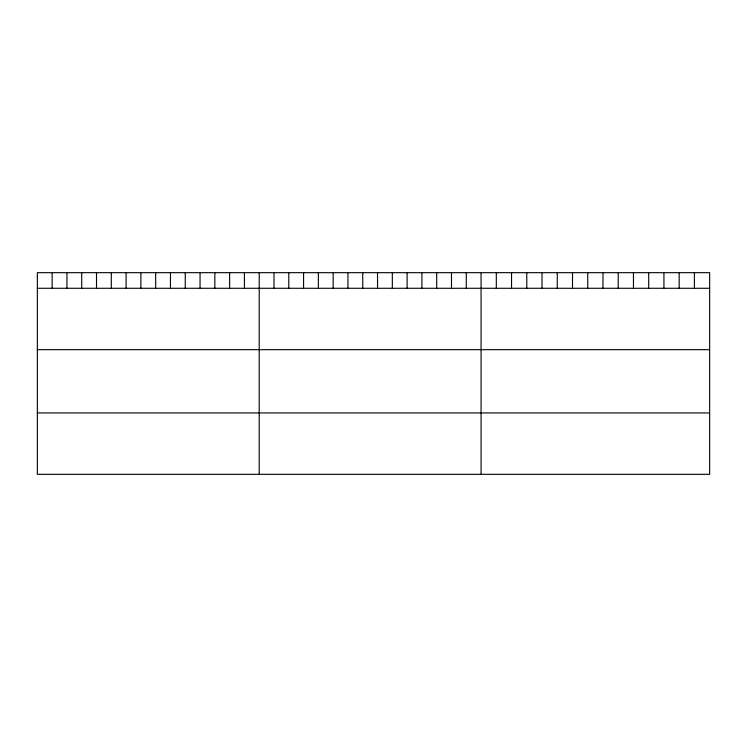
<?xml version="1.0" encoding="UTF-8"?>
<svg xmlns="http://www.w3.org/2000/svg" width="747" height="747" viewBox="0 0 747 747"><rect width="100%" height="100%" fill="white"/><g stroke="black" fill="none" stroke-linecap="round" stroke-linejoin="round"><path stroke-width="1.12" d="M709.65 288.277L709.65 474.326L37.35 474.326L37.35 272.674L709.65 272.674L709.65 288.277L37.35 288.277M37.35 349.671L709.65 349.671M37.35 412.932L709.65 412.932M694.411 272.674L694.411 288.277M679.172 272.674L679.172 288.277M663.934 272.674L663.934 288.277M648.695 272.674L648.695 288.277M633.456 272.674L633.456 288.277M618.217 272.674L618.217 288.277M602.978 272.674L602.978 288.277M587.74 272.674L587.74 288.277M572.501 272.674L572.501 288.277M557.262 272.674L557.262 288.277M542.023 272.674L542.023 288.277M526.784 272.674L526.784 288.277M511.546 272.674L511.546 288.277M496.307 272.674L496.307 288.277M481.068 272.674L481.068 474.326M466.277 272.674L466.277 288.277M451.487 272.674L451.487 288.277M436.696 272.674L436.696 288.277M421.906 272.674L421.906 288.277M407.115 272.674L407.115 288.277M392.324 272.674L392.324 288.277M377.534 272.674L377.534 288.277M362.743 272.674L362.743 288.277M347.953 272.674L347.953 288.277M333.162 272.674L333.162 288.277M318.371 272.674L318.371 288.277M303.581 272.674L303.581 288.277M288.79 272.674L288.79 288.277M274 272.674L274 288.277M259.209 272.674L259.209 474.326M244.418 272.674L244.418 288.277M229.628 272.674L229.628 288.277M214.837 272.674L214.837 288.277M200.047 272.674L200.047 288.277M185.256 272.674L185.256 288.277M170.465 272.674L170.465 288.277M155.675 272.674L155.675 288.277M140.884 272.674L140.884 288.277M126.094 272.674L126.094 288.277M111.303 272.674L111.303 288.277M96.512 272.674L96.512 288.277M81.722 272.674L81.722 288.277M66.931 272.674L66.931 288.277M52.141 272.674L52.141 288.277"/></g></svg>
